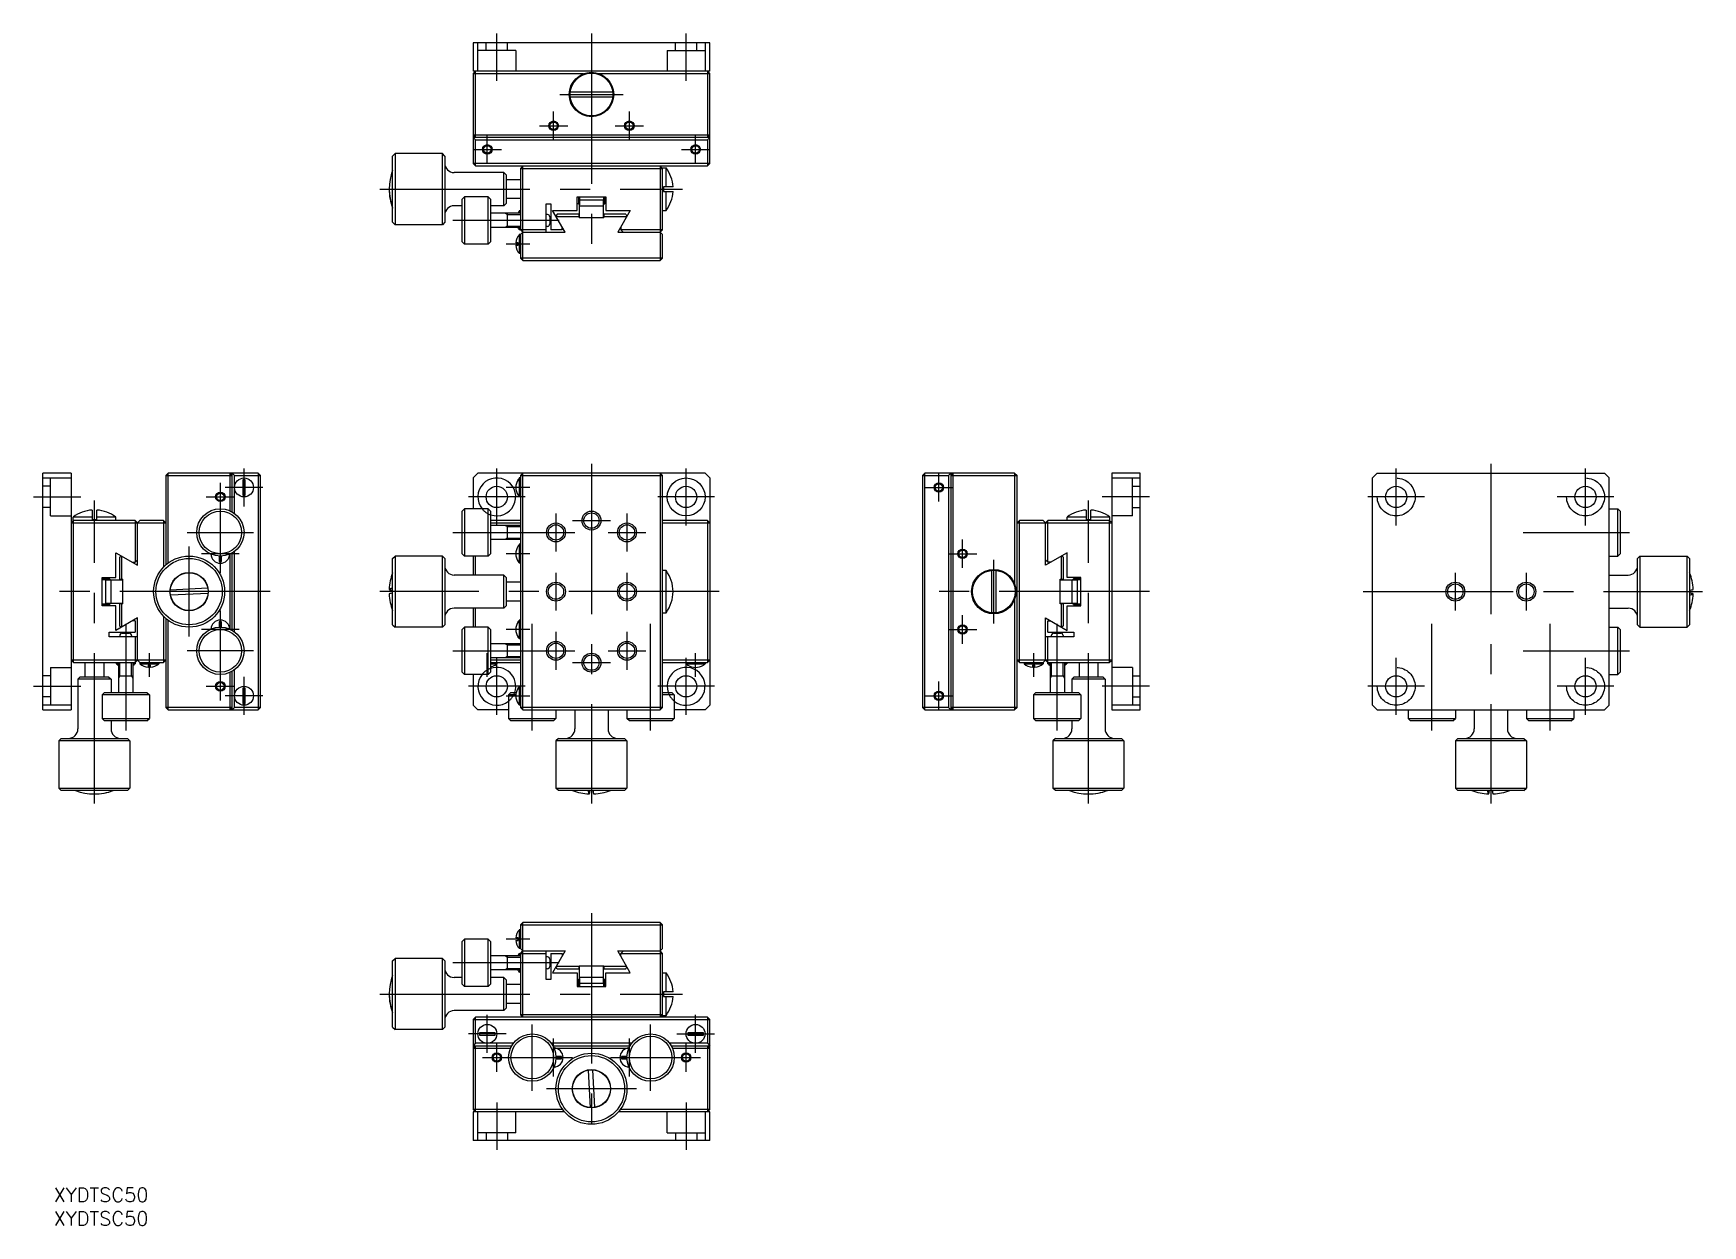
# Model space of a CAD drawing. Extents: x -118 to 235, y -18 to 234.
import ezdxf

# ---------------------------------------------------------------- set-up
doc = ezdxf.new("R2010")
doc.units = 0
doc.linetypes.add('CENTER', pattern=[50.8, 31.75, -6.35, 6.35, -6.35])
doc.linetypes.add('DASHED', pattern=[19.05, 12.7, -6.35])
doc.layers.get('0').update_dxf_attribs({"linetype": 'CONTINUOUS'})
doc.layers.add('CENTER', color=1, linetype='CENTER')
doc.styles.get("Standard").update_dxf_attribs({"font": 'txt.shx', "height": 3, "bigfont": 'bigfont.shx'})

msp = doc.modelspace()

# ---------------------------------------------------------------- linework, layer by layer
at = {"color": 7, "linetype": 'CONTINUOUS'}
for p, q in [((-25, 231.8), (-25, 225.8)), ((25, 231.8), (-25, 231.8)), ((-24, 225.8), (-24, 231.8)), ((24, 231.8), (24, 225.8)), ((25, 225.8), (25, 231.8)), ((-25, 225.3), (-24.5, 225.8)), ((25, 225.8), (-25, 225.8)), ((-24.5, 211.8), (-24.5, 225.8)), ((24.5, 225.8), (24.5, 211.8)), ((24.5, 225.8), (25, 225.3)), ((-25, 225.3), (-1.65, 225.3)), ((-25, 225.3), (-25, 206.3)), ((1.65, 225.3), (25, 225.3)), ((25, 206.3), (25, 225.3)), ((4.47, 221.4), (-4.47, 221.4)), ((-4.47, 220.4), (4.47, 220.4)), ((25, 212.3), (-25, 212.3)), ((-25, 212.3), (-24.5, 211.8)), ((-25, 211.8), (-24.5, 211.3)), ((25, 211.8), (-25, 211.8)), ((24.5, 211.8), (25, 212.3)), ((24.5, 211.3), (25, 211.8)), ((-42, 207.9), (-41.5, 208.4)), ((-41.5, 208.4), (-41.5, 193.4)), ((-31.5, 208.4), (-41.5, 208.4)), ((-31.5, 193.4), (-31.5, 208.4)), ((-31, 207.9), (-31.5, 208.4)), ((-24.5, 205.8), (-24.5, 211.3)), ((-24.5, 211.3), (24.5, 211.3)), ((24.5, 211.3), (24.5, 205.8)), ((-42, 193.9), (-42, 207.9)), ((-31, 207.9), (-31, 193.9)), ((-24.5, 205.8), (-25, 206.3)), ((25, 206.3), (-25, 206.3)), ((-24.5, 205.8), (24.5, 205.8)), ((-14.5, 205.8), (-15, 205.3)), ((-15, 205.3), (-15, 192.3)), ((-15, 205.3), (15, 205.3)), ((-14.5, 185.8), (-14.5, 205.8)), ((15, 205.3), (14.5, 205.8)), ((14.5, 205.8), (14.5, 185.8)), ((14.9, 205.4), (15.75, 205.4)), ((15, 192.3), (15, 205.3)), ((15.75, 201.4), (15.75, 205.4)), ((25, 206.3), (24.5, 205.8)), ((-18.5, 204.4), (-29, 204.4)), ((-18.5, 197.4), (-18.5, 204.4)), ((-18, 203.9), (-18.5, 204.4)), ((-18, 203.9), (-18, 197.9)), ((-15, 202.9), (-18, 202.9)), ((17.23, 201.4), (15.25, 201.4)), ((15.25, 201.4), (15.25, 200.4)), ((-27.3, 198.8), (-26.8, 199.3)), ((-27.3, 189.8), (-27.3, 198.8)), ((-26.8, 199.3), (-26.8, 189.3)), ((-21.8, 199.3), (-26.8, 199.3)), ((-21.8, 189.3), (-21.8, 199.3)), ((-21.3, 198.8), (-21.8, 199.3)), ((-21.3, 198.8), (-21.3, 189.8)), ((-18, 197.9), (-18.5, 197.4)), ((-15, 198.9), (-18, 198.9)), ((-9.56, 191.8), (-9.56, 197.8)), ((-9.56, 197.8), (-8.56, 197.8)), ((-8.56, 197.8), (-8.56, 192.3)), ((-3, 199.3), (3, 199.3)), ((-3, 196.4), (-3, 199.3)), ((-3, 197.9), (-2.75, 197.9)), ((-2.75, 199.3), (-2.75, 197.8)), ((-2.75, 197.8), (-2.55, 197.6)), ((-2.55, 199.3), (-2.55, 197.6)), ((-2.5, 197.6), (-2.55, 197.6)), ((-2.5, 194.9), (-2.5, 198.6)), ((2.5, 198.6), (-2.5, 198.6)), ((2.5, 198.6), (2.5, 194.9)), ((2.55, 197.6), (2.5, 197.6)), ((2.55, 199.3), (2.55, 197.6)), ((2.75, 197.8), (2.55, 197.6)), ((2.75, 199.3), (2.75, 197.8)), ((3, 198.9), (2.75, 198.9)), ((3, 199.3), (3, 196.4)), ((15.25, 200.4), (17.23, 200.4)), ((15.75, 196.4), (15.75, 200.4)), ((-27.3, 197.4), (-29, 197.4)), ((-18.5, 197.4), (-21.3, 197.4)), ((-15, 195.8), (-21.3, 195.8)), ((-17.8, 195.8), (-17.8, 192.8)), ((-15.24, 196.3), (-15.24, 195.8)), ((-15, 196.3), (-15.24, 196.3)), ((-9.3, 195.55), (-9.56, 195.55)), ((-8.8, 195.05), (-8.8, 193.55)), ((-8.21, 196.4), (-3, 196.4)), ((-5.56, 191.8), (-8.21, 196.4)), ((-7.25, 195.6), (-7.5, 195.17)), ((-7.46, 195.1), (-2.6, 195.1)), ((-2.6, 195.6), (-7.25, 195.6)), ((-2.6, 194.9), (-2.6, 195.6)), ((-2.6, 194.9), (2.6, 194.9)), ((-2.5, 197.4), (2.5, 197.4)), ((2.6, 195.6), (2.6, 194.9)), ((7.25, 195.6), (2.6, 195.6)), ((2.6, 195.1), (7.46, 195.1)), ((3, 196.4), (8.21, 196.4)), ((8.21, 196.4), (5.56, 191.8)), ((7.25, 195.6), (7.5, 195.17)), ((15, 196.4), (15.75, 196.4)), ((-42, 193.9), (-41.5, 193.4)), ((-31.5, 193.4), (-41.5, 193.4)), ((-31, 193.9), (-31.5, 193.4)), ((-15, 192.8), (-21.3, 192.8)), ((-15.24, 192.8), (-15.24, 192.3)), ((-9.56, 192.3), (-15.24, 192.3)), ((-15.24, 191.3), (-15.24, 187.3)), ((-15, 191.3), (-15.24, 191.3)), ((-14.5, 191.8), (-15, 192.3)), ((-15, 191.3), (-14.5, 191.8)), ((-15, 191.3), (-15, 186.3)), ((-14.5, 191.8), (-5.56, 191.8)), ((-9.3, 193.05), (-9.56, 193.05)), ((-6.2, 192.3), (-8.56, 192.3)), ((-6.2, 192.3), (-6.2, 192.92)), ((5.56, 191.8), (14.5, 191.8)), ((6.2, 192.92), (6.2, 192.3)), ((6.2, 192.3), (6.7, 191.8)), ((15, 192.3), (6.2, 192.3)), ((14.5, 191.8), (15, 192.3)), ((14.5, 191.8), (15, 191.3)), ((15, 186.3), (15, 191.3)), ((-27.3, 189.8), (-26.8, 189.3)), ((-21.8, 189.3), (-26.8, 189.3)), ((-21.3, 189.8), (-21.8, 189.3)), ((-15.5, 189.55), (-15.99, 189.55)), ((-15.99, 189.05), (-15.5, 189.05)), ((-15.5, 189.05), (-15.5, 189.55)), ((-15, 187.3), (-15.24, 187.3)), ((15, 186.3), (-15, 186.3)), ((-14.5, 185.8), (-15, 186.3)), ((-14.5, 185.8), (14.5, 185.8)), ((15, 186.3), (14.5, 185.8)), ((-109.9, 140.9), (-115.9, 140.9)), ((-115.9, 90.9), (-115.9, 140.9)), ((-115.9, 139.9), (-109.9, 139.9)), ((-109.9, 140.9), (-109.9, 90.9)), ((-89.4, 140.9), (-89.9, 140.4)), ((-89.9, 140.4), (-75.9, 140.4)), ((-89.9, 140.4), (-89.9, 121.58)), ((-70.4, 140.9), (-89.4, 140.9)), ((-89.4, 121.97), (-89.4, 140.9)), ((-75.9, 140.4), (-76.4, 140.9)), ((-76.4, 140.9), (-76.4, 132.98)), ((-75.9, 132.73), (-75.9, 140.9)), ((-75.4, 140.4), (-75.9, 140.9)), ((-75.4, 140.4), (-69.9, 140.4)), ((-75.4, 132.4), (-75.4, 140.4)), ((-73.65, 139.54), (-73.65, 136.26)), ((-73.15, 136.26), (-73.15, 139.54)), ((-70.4, 140.9), (-69.9, 140.4)), ((-70.4, 140.9), (-70.4, 90.9)), ((-69.9, 91.4), (-69.9, 140.4)), ((-25, 139.9), (-24, 140.9)), ((-25, 139.9), (-25, 133.4)), ((24, 140.9), (-24, 140.9)), ((-15.5, 139.54), (-15.5, 139.56)), ((-15.24, 139.9), (-15.24, 135.9)), ((-15, 139.9), (-15.24, 139.9)), ((-14.5, 140.9), (-15, 140.4)), ((-15, 140.4), (15, 140.4)), ((-15, 140.4), (-15, 91.4)), ((-14.5, 90.9), (-14.5, 140.9)), ((15, 140.4), (14.5, 140.9)), ((14.5, 140.9), (14.5, 90.9)), ((15, 91.4), (15, 140.4)), ((24, 140.9), (25, 139.9)), ((25, 139.9), (25, 91.9)), ((69.9, 140.4), (70.4, 140.9)), ((69.9, 140.4), (69.9, 91.4)), ((69.9, 140.4), (75.4, 140.4)), ((89.4, 140.9), (70.4, 140.9)), ((70.4, 90.9), (70.4, 140.9)), ((75.9, 140.9), (75.4, 140.4)), ((75.4, 140.4), (75.4, 91.4)), ((76.4, 140.9), (75.9, 140.4)), ((75.9, 140.9), (75.9, 90.9)), ((75.9, 140.4), (89.9, 140.4)), ((76.4, 90.9), (76.4, 140.9)), ((89.4, 140.9), (89.4, 117.55)), ((89.4, 140.9), (89.9, 140.4)), ((89.9, 91.4), (89.9, 140.4)), ((115.9, 140.9), (109.9, 140.9)), ((109.9, 140.9), (109.9, 90.9)), ((109.9, 139.9), (115.9, 139.9)), ((115.9, 90.9), (115.9, 140.9)), ((165, 139.9), (166, 140.9)), ((165, 91.9), (165, 139.9)), ((166, 140.9), (214, 140.9)), ((214, 140.9), (215, 139.9)), ((215, 91.9), (215, 139.9)), ((-15.5, 136.24), (-15.5, 136.26)), ((-15, 135.9), (-15.24, 135.9)), ((-109.4, 130.9), (-109.9, 130.4)), ((-105.5, 131.65), (-109.5, 131.65)), ((-109.5, 130.8), (-109.5, 131.65)), ((-96.4, 130.9), (-109.4, 130.9)), ((-109.4, 100.9), (-109.4, 130.9)), ((-105.5, 133.13), (-105.5, 131.15)), ((-105.5, 131.15), (-104.5, 131.15)), ((-104.5, 131.15), (-104.5, 133.13)), ((-100.5, 131.65), (-104.5, 131.65)), ((-100.5, 130.9), (-100.5, 131.65)), ((-95.9, 130.4), (-96.4, 130.9)), ((-96.4, 130.9), (-96.4, 122.1)), ((-95.9, 130.4), (-95.4, 130.9)), ((-90.4, 130.9), (-95.4, 130.9)), ((-90.4, 130.9), (-90.4, 121.1)), ((-89.9, 130.4), (-90.4, 130.9)), ((-27.3, 132.9), (-26.8, 133.4)), ((-27.3, 123.9), (-27.3, 132.9)), ((-26.8, 133.4), (-26.8, 123.4)), ((-21.8, 133.4), (-26.8, 133.4)), ((-21.8, 123.4), (-21.8, 133.4)), ((-21.3, 132.9), (-21.8, 133.4)), ((-21.3, 132.9), (-21.3, 123.9)), ((-15, 130.9), (-21.3, 130.9)), ((24.5, 130.9), (15, 130.9)), ((24.5, 130.9), (24.5, 100.9)), ((25, 130.4), (24.5, 130.9)), ((89.9, 130.4), (90.4, 130.9)), ((90.4, 100.9), (90.4, 130.9)), ((95.4, 130.9), (90.4, 130.9)), ((95.4, 130.9), (95.9, 130.4)), ((96.4, 130.9), (95.9, 130.4)), ((109.4, 130.9), (96.4, 130.9)), ((96.4, 122.1), (96.4, 130.9)), ((104.5, 131.65), (100.5, 131.65)), ((100.5, 130.9), (100.5, 131.65)), ((104.5, 133.13), (104.5, 131.15)), ((104.5, 131.15), (105.5, 131.15)), ((105.5, 131.15), (105.5, 133.13)), ((109.5, 131.65), (105.5, 131.65)), ((109.9, 130.4), (109.4, 130.9)), ((109.4, 130.9), (109.4, 100.9)), ((109.5, 130.8), (109.5, 131.65)), ((215, 133.4), (216.8, 133.4)), ((216.8, 123.4), (216.8, 133.4)), ((217.3, 132.9), (216.8, 133.4)), ((217.3, 132.9), (217.3, 123.9)), ((-109.9, 130.4), (-89.9, 130.4)), ((-95.9, 121.46), (-95.9, 130.4)), ((-21.3, 130.4), (-15, 130.4)), ((-15, 129.9), (-21.3, 129.9)), ((-17.8, 129.9), (-17.8, 126.9)), ((15, 130.4), (25, 130.4)), ((89.9, 130.4), (109.9, 130.4)), ((95.9, 121.46), (95.9, 130.4)), ((-100.5, 118.9), (-100.5, 124.11)), ((-100.5, 124.11), (-95.9, 121.46)), ((-76.4, 123.82), (-76.4, 107.98)), ((-75.9, 107.73), (-75.9, 124.07)), ((-75.4, 107.4), (-75.4, 124.4)), ((-27.3, 123.9), (-26.8, 123.4)), ((-21.3, 123.9), (-21.8, 123.4)), ((-15, 126.9), (-21.3, 126.9)), ((-15.5, 125.54), (-15.5, 125.56)), ((-15.24, 125.9), (-15.24, 121.9)), ((-15, 125.9), (-15.24, 125.9)), ((100.5, 124.11), (95.9, 121.46)), ((100.5, 118.9), (100.5, 124.11)), ((217.3, 123.9), (216.8, 123.4)), ((-99.7, 123.15), (-99.27, 123.4)), ((-99.7, 123.15), (-99.7, 118.5)), ((-99.2, 118.5), (-99.2, 123.36)), ((-97.02, 122.1), (-96.4, 122.1)), ((-96.4, 122.1), (-95.9, 122.6)), ((-78.65, 123.41), (-78.65, 122.26)), ((-78.15, 122.26), (-78.15, 123.41)), ((-42, 122.9), (-41.5, 123.4)), ((-42, 108.9), (-42, 122.9)), ((-41.5, 123.4), (-41.5, 108.4)), ((-31.5, 123.4), (-41.5, 123.4)), ((-31.5, 108.4), (-31.5, 123.4)), ((-31, 122.9), (-31.5, 123.4)), ((-31, 122.9), (-31, 108.9)), ((-21.8, 123.4), (-26.8, 123.4)), ((-25, 123.4), (-25, 119.4)), ((-24.5, 119.4), (-24.5, 123.4)), ((-15.5, 122.24), (-15.5, 122.26)), ((-15, 121.9), (-15.24, 121.9)), ((15, 120.4), (15.25, 120.4)), ((15.25, 120.4), (15.25, 120.37)), ((15.75, 120.37), (15.25, 120.37)), ((15.75, 111.43), (15.75, 120.37)), ((84.5, 120.37), (84.5, 111.43)), ((85.5, 111.43), (85.5, 120.37)), ((95.9, 122.6), (96.4, 122.1)), ((97.02, 122.1), (96.4, 122.1)), ((99.2, 123.36), (99.2, 118.5)), ((99.7, 123.15), (99.27, 123.4)), ((99.7, 118.5), (99.7, 123.15)), ((215, 123.4), (216.8, 123.4)), ((221, 122.9), (221.5, 123.4)), ((221, 108.9), (221, 122.9)), ((221.5, 123.4), (221.5, 108.4)), ((221.5, 123.4), (231.5, 123.4)), ((231.5, 108.4), (231.5, 123.4)), ((232, 122.9), (231.5, 123.4)), ((232, 122.9), (232, 108.9)), ((-103.4, 112.9), (-103.4, 118.9)), ((-103.4, 118.9), (-100.5, 118.9)), ((-103.4, 118.65), (-101.9, 118.65)), ((-103.4, 118.45), (-101.7, 118.45)), ((-103, 118.9), (-103, 118.65)), ((-102.7, 118.4), (-99, 118.4)), ((-102.7, 118.4), (-102.7, 113.4)), ((-101.9, 118.65), (-101.7, 118.45)), ((-101.7, 118.45), (-101.7, 118.4)), ((-101.5, 113.4), (-101.5, 118.4)), ((-99.7, 118.5), (-99, 118.5)), ((-99, 113.3), (-99, 118.5)), ((-81.06, 116.6), (-88.99, 116.2)), ((-18.5, 119.4), (-29, 119.4)), ((-18.5, 112.4), (-18.5, 119.4)), ((-18, 118.9), (-18.5, 119.4)), ((-18, 118.9), (-18, 112.9)), ((-15, 117.9), (-18, 117.9)), ((99, 113.3), (99, 118.5)), ((99, 118.5), (99.7, 118.5)), ((99, 118.4), (102.7, 118.4)), ((103.4, 118.9), (100.5, 118.9)), ((101.5, 118.4), (101.5, 113.4)), ((101.9, 118.65), (101.7, 118.45)), ((101.7, 118.45), (103.4, 118.45)), ((101.7, 118.45), (101.7, 118.4)), ((101.9, 118.65), (103.4, 118.65)), ((102.7, 113.4), (102.7, 118.4)), ((103, 118.9), (103, 118.65)), ((103.4, 112.9), (103.4, 118.9)), ((215, 119.4), (219, 119.4)), ((-103.4, 113.35), (-101.7, 113.35)), ((-103.4, 113.15), (-101.9, 113.15)), ((-100.5, 112.9), (-103.4, 112.9)), ((-99, 113.4), (-102.7, 113.4)), ((-102, 112.9), (-102, 113.15)), ((-101.9, 113.15), (-101.7, 113.35)), ((-101.7, 113.4), (-101.7, 113.35)), ((-100.5, 107.69), (-100.5, 112.9)), ((-99, 113.3), (-99.7, 113.3)), ((-99.7, 113.3), (-99.7, 108.65)), ((-99.2, 108.44), (-99.2, 113.3)), ((-88.94, 115.2), (-81.01, 115.6)), ((-18, 112.9), (-18.5, 112.4)), ((-15, 113.9), (-18, 113.9)), ((89.4, 114.25), (89.4, 90.9)), ((102.7, 113.4), (99, 113.4)), ((99.7, 113.3), (99, 113.3)), ((99.2, 113.3), (99.2, 108.44)), ((99.7, 108.65), (99.7, 113.3)), ((100.5, 107.69), (100.5, 112.9)), ((100.5, 112.9), (103.4, 112.9)), ((101.7, 113.4), (101.7, 113.35)), ((101.7, 113.35), (103.4, 113.35)), ((101.9, 113.15), (101.7, 113.35)), ((101.9, 113.15), (103.4, 113.15)), ((102, 112.9), (102, 113.15)), ((-95.9, 110.34), (-100.5, 107.69)), ((-96.4, 109.7), (-97.02, 109.7)), ((-96.4, 109.7), (-96.4, 107.34)), ((-95.9, 101.4), (-95.9, 110.34)), ((-90.4, 110.7), (-90.4, 100.9)), ((-89.9, 110.22), (-89.9, 91.4)), ((-89.4, 90.9), (-89.4, 109.83)), ((-78.65, 109.54), (-78.65, 108.39)), ((-78.15, 108.39), (-78.15, 109.54)), ((-18.5, 112.4), (-29, 112.4)), ((-25, 112.4), (-25, 108.4)), ((-24.5, 108.4), (-24.5, 112.4)), ((-15.5, 109.54), (-15.5, 109.56)), ((-15.24, 109.9), (-15.24, 105.9)), ((-15, 109.9), (-15.24, 109.9)), ((15, 111.4), (15.25, 111.4)), ((15.25, 111.43), (15.25, 111.4)), ((15.25, 111.43), (15.75, 111.43)), ((95.9, 110.34), (100.5, 107.69)), ((95.9, 101.4), (95.9, 110.34)), ((96.4, 109.7), (97.02, 109.7)), ((96.4, 107.34), (96.4, 109.7)), ((215, 112.4), (219, 112.4)), ((-101.9, 107.34), (-96.4, 107.34)), ((-101.9, 106.34), (-101.9, 107.34)), ((-95.9, 106.34), (-101.9, 106.34)), ((-99.7, 108.65), (-99.27, 108.4)), ((-99.65, 106.6), (-99.65, 106.34)), ((-99.15, 107.1), (-97.65, 107.1)), ((-97.15, 106.6), (-97.15, 106.34)), ((-96.4, 106.34), (-96.4, 100.66)), ((-42, 108.9), (-41.5, 108.4)), ((-31.5, 108.4), (-41.5, 108.4)), ((-31, 108.9), (-31.5, 108.4)), ((-27.3, 107.9), (-26.8, 108.4)), ((-27.3, 98.9), (-27.3, 107.9)), ((-26.8, 108.4), (-26.8, 98.4)), ((-21.8, 108.4), (-26.8, 108.4)), ((-21.8, 98.4), (-21.8, 108.4)), ((-21.3, 107.9), (-21.8, 108.4)), ((-21.3, 107.9), (-21.3, 98.9)), ((-15.5, 106.24), (-15.5, 106.26)), ((-15, 105.9), (-15.24, 105.9)), ((101.9, 106.34), (95.9, 106.34)), ((96.4, 107.34), (101.9, 107.34)), ((96.4, 100.66), (96.4, 106.34)), ((97.15, 106.6), (97.15, 106.34)), ((97.65, 107.1), (99.15, 107.1)), ((99.7, 108.65), (99.27, 108.4)), ((99.65, 106.6), (99.65, 106.34)), ((101.9, 107.34), (101.9, 106.34)), ((215, 108.4), (216.8, 108.4)), ((216.8, 98.4), (216.8, 108.4)), ((217.3, 107.9), (216.8, 108.4)), ((217.3, 107.9), (217.3, 98.9)), ((221, 108.9), (221.5, 108.4)), ((221.5, 108.4), (231.5, 108.4)), ((232, 108.9), (231.5, 108.4)), ((-15, 104.9), (-21.3, 104.9)), ((-17.8, 104.9), (-17.8, 101.9)), ((-109.9, 101.4), (-109.4, 100.9)), ((-89.9, 101.4), (-109.9, 101.4)), ((-109.4, 100.9), (-96.4, 100.9)), ((-107, 100.9), (-107, 97.9)), ((-103, 100.9), (-103, 97.9)), ((-100.4, 100.9), (-100.4, 100.66)), ((-100.4, 100.66), (-99.9, 100.66)), ((-99.9, 100.9), (-99.9, 94.6)), ((-96.9, 100.9), (-96.9, 94.6)), ((-96.9, 100.66), (-96.4, 100.66)), ((-95.9, 101.4), (-96.4, 100.9)), ((-95.4, 100.9), (-95.9, 101.4)), ((-95.4, 100.9), (-90.4, 100.9)), ((-95.4, 100.9), (-95.4, 100.66)), ((-95.4, 100.66), (-91.4, 100.66)), ((-93.65, 100.4), (-93.65, 99.91)), ((-93.15, 100.4), (-93.65, 100.4)), ((-93.15, 99.91), (-93.15, 100.4)), ((-91.4, 100.9), (-91.4, 100.66)), ((-90.4, 100.9), (-89.9, 101.4)), ((-76.4, 98.82), (-76.4, 90.9)), ((-75.9, 90.9), (-75.9, 99.07)), ((-75.4, 91.4), (-75.4, 99.4)), ((-27.3, 98.9), (-26.8, 98.4)), ((-21.3, 98.9), (-21.8, 98.4)), ((-15, 101.9), (-21.3, 101.9)), ((-15, 101.4), (-21.3, 101.4)), ((-21.3, 100.9), (-15, 100.9)), ((-21.3, 100.66), (-20, 100.66)), ((-20.34, 100.4), (-20.36, 100.4)), ((-20, 100.9), (-20, 100.66)), ((25, 101.4), (15, 101.4)), ((15, 100.9), (24.5, 100.9)), ((20, 100.9), (20, 100.66)), ((20, 100.66), (24, 100.66)), ((20.36, 100.4), (20.34, 100.4)), ((23.66, 100.4), (23.64, 100.4)), ((24, 100.9), (24, 100.66)), ((24.5, 100.9), (25, 101.4)), ((109.9, 101.4), (89.9, 101.4)), ((89.9, 101.4), (90.4, 100.9)), ((90.4, 100.9), (95.4, 100.9)), ((91.4, 100.9), (91.4, 100.66)), ((91.4, 100.66), (95.4, 100.66)), ((93.15, 100.4), (93.15, 99.91)), ((93.65, 100.4), (93.15, 100.4)), ((93.65, 99.91), (93.65, 100.4)), ((95.4, 100.9), (95.9, 101.4)), ((95.4, 100.9), (95.4, 100.66)), ((96.4, 100.9), (95.9, 101.4)), ((96.4, 100.9), (109.4, 100.9)), ((96.4, 100.66), (96.9, 100.66)), ((96.9, 100.9), (96.9, 94.6)), ((99.9, 100.9), (99.9, 94.6)), ((99.9, 100.66), (100.4, 100.66)), ((100.4, 100.9), (100.4, 100.66)), ((103, 100.9), (103, 97.9)), ((107, 100.9), (107, 97.9)), ((109.4, 100.9), (109.9, 101.4)), ((217.3, 98.9), (216.8, 98.4)), ((-108, 97.9), (-108.5, 97.4)), ((-101.5, 97.4), (-108.5, 97.4)), ((-108.5, 97.4), (-108.5, 86.9)), ((-108, 97.9), (-102, 97.9)), ((-102, 97.9), (-101.5, 97.4)), ((-101.5, 97.4), (-101.5, 94.6)), ((-99.9, 98.1), (-96.9, 98.1)), ((-73.65, 95.54), (-73.65, 92.26)), ((-73.15, 92.26), (-73.15, 95.54)), ((-21.8, 98.4), (-26.8, 98.4)), ((-25, 98.4), (-25, 91.9)), ((-15.5, 95.54), (-15.5, 95.56)), ((-15.24, 95.9), (-15.24, 91.9)), ((-15, 95.9), (-15.24, 95.9)), ((96.9, 98.1), (99.9, 98.1)), ((102, 97.9), (101.5, 97.4)), ((108.5, 97.4), (101.5, 97.4)), ((101.5, 97.4), (101.5, 94.6)), ((102, 97.9), (108, 97.9)), ((108, 97.9), (108.5, 97.4)), ((108.5, 97.4), (108.5, 86.9)), ((215, 98.4), (216.8, 98.4)), ((-109.9, 91.9), (-115.9, 91.9)), ((-102.9, 94.6), (-103.4, 94.1)), ((-93.4, 94.1), (-103.4, 94.1)), ((-103.4, 94.1), (-103.4, 89.1)), ((-102.9, 94.6), (-93.9, 94.6)), ((-93.9, 94.6), (-93.4, 94.1)), ((-93.4, 94.1), (-93.4, 89.1)), ((-24, 90.9), (-25, 91.9)), ((-17, 94.6), (-17.5, 94.1)), ((-15.98, 94.1), (-17.5, 94.1)), ((-17.5, 94.1), (-17.5, 89.1)), ((-17, 94.6), (-15.91, 94.6)), ((-15.5, 92.24), (-15.5, 92.26)), ((-15, 91.9), (-15.24, 91.9)), ((15, 94.6), (17, 94.6)), ((17.5, 94.1), (15, 94.1)), ((17, 94.6), (17.5, 94.1)), ((17.5, 94.1), (17.5, 89.1)), ((25, 91.9), (24, 90.9)), ((93.9, 94.6), (93.4, 94.1)), ((103.4, 94.1), (93.4, 94.1)), ((93.4, 94.1), (93.4, 89.1)), ((93.9, 94.6), (102.9, 94.6)), ((102.9, 94.6), (103.4, 94.1)), ((103.4, 94.1), (103.4, 89.1)), ((115.9, 91.9), (109.9, 91.9)), ((166, 90.9), (165, 91.9)), ((215, 91.9), (214, 90.9)), ((-115.9, 90.9), (-109.9, 90.9)), ((-103.4, 89.1), (-93.4, 89.1)), ((-102.9, 88.6), (-103.4, 89.1)), ((-93.9, 88.6), (-102.9, 88.6)), ((-101.5, 88.6), (-101.5, 86.9)), ((-93.9, 88.6), (-93.4, 89.1)), ((-89.9, 91.4), (-89.4, 90.9)), ((-75.9, 91.4), (-89.9, 91.4)), ((-89.4, 90.9), (-70.4, 90.9)), ((-76.4, 90.9), (-75.9, 91.4)), ((-75.4, 91.4), (-75.9, 90.9)), ((-69.9, 91.4), (-75.4, 91.4)), ((-69.9, 91.4), (-70.4, 90.9)), ((-17.5, 90.9), (-24, 90.9)), ((-17.5, 89.1), (-7.5, 89.1)), ((-17, 88.6), (-17.5, 89.1)), ((-8, 88.6), (-17, 88.6)), ((15, 91.4), (-15, 91.4)), ((-15, 91.4), (-14.5, 90.9)), ((-14.5, 90.9), (14.5, 90.9)), ((-8, 88.6), (-7.5, 89.1)), ((-7.5, 90.9), (-7.5, 89.1)), ((-3.5, 90.9), (-3.5, 86.9)), ((3.5, 90.9), (3.5, 86.9)), ((7.5, 90.9), (7.5, 89.1)), ((7.5, 89.1), (17.5, 89.1)), ((8, 88.6), (7.5, 89.1)), ((17, 88.6), (8, 88.6)), ((14.5, 90.9), (15, 91.4)), ((17, 88.6), (17.5, 89.1)), ((24, 90.9), (17.5, 90.9)), ((69.9, 91.4), (70.4, 90.9)), ((75.4, 91.4), (69.9, 91.4)), ((70.4, 90.9), (89.4, 90.9)), ((75.4, 91.4), (75.9, 90.9)), ((89.9, 91.4), (75.9, 91.4)), ((75.9, 91.4), (76.4, 90.9)), ((89.9, 91.4), (89.4, 90.9)), ((93.4, 89.1), (103.4, 89.1)), ((93.9, 88.6), (93.4, 89.1)), ((102.9, 88.6), (93.9, 88.6)), ((101.5, 88.6), (101.5, 86.9)), ((102.9, 88.6), (103.4, 89.1)), ((109.9, 90.9), (115.9, 90.9)), ((166, 90.9), (214, 90.9)), ((172.5, 90.9), (172.5, 89.1)), ((172.5, 89.1), (182.5, 89.1)), ((173, 88.6), (172.5, 89.1)), ((182, 88.6), (173, 88.6)), ((182, 88.6), (182.5, 89.1)), ((182.5, 90.9), (182.5, 89.1)), ((186.5, 90.9), (186.5, 86.9)), ((193.5, 90.9), (193.5, 86.9)), ((197.5, 90.9), (197.5, 89.1)), ((197.5, 89.1), (207.5, 89.1)), ((198, 88.6), (197.5, 89.1)), ((207, 88.6), (198, 88.6)), ((207, 88.6), (207.5, 89.1)), ((207.5, 90.9), (207.5, 89.1)), ((-112, 84.9), (-112.5, 84.4)), ((-112, 84.9), (-98, 84.9)), ((-98, 84.9), (-97.5, 84.4)), ((-7, 84.9), (-7.5, 84.4)), ((-7, 84.9), (7, 84.9)), ((7, 84.9), (7.5, 84.4)), ((98, 84.9), (97.5, 84.4)), ((98, 84.9), (112, 84.9)), ((112, 84.9), (112.5, 84.4)), ((183, 84.9), (182.5, 84.4)), ((183, 84.9), (197, 84.9)), ((197, 84.9), (197.5, 84.4)), ((-97.5, 84.4), (-112.5, 84.4)), ((-112.5, 84.4), (-112.5, 74.4)), ((-97.5, 84.4), (-97.5, 74.4)), ((7.5, 84.4), (-7.5, 84.4)), ((-7.5, 84.4), (-7.5, 74.4)), ((7.5, 84.4), (7.5, 74.4)), ((112.5, 84.4), (97.5, 84.4)), ((97.5, 84.4), (97.5, 74.4)), ((112.5, 84.4), (112.5, 74.4)), ((197.5, 84.4), (182.5, 84.4)), ((182.5, 84.4), (182.5, 74.4)), ((197.5, 84.4), (197.5, 74.4)), ((-112.5, 74.4), (-97.5, 74.4)), ((-112, 73.9), (-112.5, 74.4)), ((-98, 73.9), (-97.5, 74.4)), ((-7.5, 74.4), (7.5, 74.4)), ((-7, 73.9), (-7.5, 74.4)), ((7, 73.9), (7.5, 74.4)), ((97.5, 74.4), (112.5, 74.4)), ((98, 73.9), (97.5, 74.4)), ((112, 73.9), (112.5, 74.4)), ((182.5, 74.4), (197.5, 74.4)), ((183, 73.9), (182.5, 74.4)), ((197, 73.9), (197.5, 74.4)), ((-98, 73.9), (-112, 73.9)), ((7, 73.9), (-7, 73.9)), ((112, 73.9), (98, 73.9)), ((197, 73.9), (183, 73.9)), ((-15, 45.5), (-14.5, 46)), ((-14.5, 26), (-14.5, 46)), ((14.5, 46), (-14.5, 46)), ((14.5, 46), (14.5, 26)), ((14.5, 46), (15, 45.5)), ((-27.3, 42), (-26.8, 42.5)), ((-26.8, 42.5), (-26.8, 32.5)), ((-21.8, 42.5), (-26.8, 42.5)), ((-21.8, 32.5), (-21.8, 42.5)), ((-21.3, 42), (-21.8, 42.5)), ((-15.5, 42.75), (-15.99, 42.75)), ((-15.5, 42.25), (-15.5, 42.75)), ((-15.24, 44.5), (-15.24, 40.5)), ((-15, 44.5), (-15.24, 44.5)), ((-15, 45.5), (15, 45.5)), ((-15, 45.5), (-15, 40.5)), ((15, 40.5), (15, 45.5)), ((-27.3, 33), (-27.3, 42)), ((-21.3, 42), (-21.3, 33)), ((-15, 39), (-21.3, 39)), ((-17.8, 39), (-17.8, 36)), ((-15.99, 42.25), (-15.5, 42.25)), ((-15, 40.5), (-15.24, 40.5)), ((-15.24, 39.5), (-9.56, 39.5)), ((-15.24, 39.5), (-15.24, 39)), ((-15, 40.5), (-14.5, 40)), ((-15, 39.5), (-14.5, 40)), ((-15, 39.5), (-15, 26.5)), ((-14.5, 40), (-5.56, 40)), ((-9.56, 34), (-9.56, 40)), ((-8.56, 39.5), (-8.56, 34)), ((-8.56, 39.5), (-6.2, 39.5)), ((-5.56, 40), (-8.21, 35.4)), ((-6.2, 39.5), (-6.2, 38.88)), ((8.21, 35.4), (5.56, 40)), ((5.56, 40), (14.5, 40)), ((6.7, 40), (6.2, 39.5)), ((6.2, 38.88), (6.2, 39.5)), ((6.2, 39.5), (15, 39.5)), ((15, 40.5), (14.5, 40)), ((15, 39.5), (14.5, 40)), ((15, 26.5), (15, 39.5)), ((-42, 37.9), (-41.5, 38.4)), ((-42, 23.9), (-42, 37.9)), ((-41.5, 38.4), (-41.5, 23.4)), ((-31.5, 38.4), (-41.5, 38.4)), ((-31.5, 23.4), (-31.5, 38.4)), ((-31, 37.9), (-31.5, 38.4)), ((-31, 37.9), (-31, 23.9)), ((-15, 36), (-21.3, 36)), ((-15.24, 36), (-15.24, 35.5)), ((-15, 35.5), (-15.24, 35.5)), ((-9.3, 38.75), (-9.56, 38.75)), ((-9.3, 36.25), (-9.56, 36.25)), ((-8.8, 38.25), (-8.8, 36.75)), ((-8.21, 35.4), (-3, 35.4)), ((-7.25, 36.2), (-7.5, 36.63)), ((-2.6, 36.7), (-7.46, 36.7)), ((-7.25, 36.2), (-2.6, 36.2)), ((-3, 35.4), (-3, 32.5)), ((-2.6, 36.9), (2.6, 36.9)), ((-2.6, 36.2), (-2.6, 36.9)), ((-2.5, 33.2), (-2.5, 36.9)), ((2.5, 36.9), (2.5, 33.2)), ((2.6, 36.9), (2.6, 36.2)), ((7.46, 36.7), (2.6, 36.7)), ((2.6, 36.2), (7.25, 36.2)), ((3, 35.4), (8.21, 35.4)), ((3, 32.5), (3, 35.4)), ((7.25, 36.2), (7.5, 36.63)), ((15, 35.4), (15.75, 35.4)), ((15.75, 31.4), (15.75, 35.4)), ((-27.3, 34.4), (-29, 34.4)), ((-27.3, 33), (-26.8, 32.5)), ((-21.8, 32.5), (-26.8, 32.5)), ((-21.3, 33), (-21.8, 32.5)), ((-18.5, 34.4), (-21.3, 34.4)), ((-18.5, 27.4), (-18.5, 34.4)), ((-18, 33.9), (-18.5, 34.4)), ((-18, 33.9), (-18, 27.9)), ((-15, 32.9), (-18, 32.9)), ((-8.56, 34), (-9.56, 34)), ((-3, 33.9), (-2.75, 33.9)), ((-3, 32.5), (3, 32.5)), ((-2.75, 34), (-2.55, 34.2)), ((-2.75, 34), (-2.75, 32.5)), ((-2.55, 34.2), (-2.55, 32.5)), ((-2.5, 34.2), (-2.55, 34.2)), ((2.5, 34.4), (-2.5, 34.4)), ((-2.5, 33.2), (2.5, 33.2)), ((2.55, 34.2), (2.5, 34.2)), ((2.55, 34.2), (2.55, 32.5)), ((2.75, 34), (2.55, 34.2)), ((2.75, 34), (2.75, 32.5)), ((3, 32.9), (2.75, 32.9)), ((-15, 28.9), (-18, 28.9)), ((15.25, 31.4), (15.25, 30.4)), ((17.23, 31.4), (15.25, 31.4)), ((15.25, 30.4), (17.23, 30.4)), ((15.75, 26.4), (15.75, 30.4)), ((-18.5, 27.4), (-29, 27.4)), ((-25, 25.5), (-24.5, 26)), ((-25, 25.5), (-25, 6.5)), ((-25, 25.5), (25, 25.5)), ((24.5, 26), (-24.5, 26)), ((-24.5, 20.5), (-24.5, 26)), ((-18, 27.9), (-18.5, 27.4)), ((-15, 26.5), (-14.5, 26)), ((15, 26.5), (-15, 26.5)), ((14.5, 26), (15, 26.5)), ((14.9, 26.4), (15.75, 26.4)), ((24.5, 26), (25, 25.5)), ((24.5, 26), (24.5, 20.5)), ((25, 6.5), (25, 25.5)), ((-42, 23.9), (-41.5, 23.4)), ((-31.5, 23.4), (-41.5, 23.4)), ((-31, 23.9), (-31.5, 23.4)), ((-20.36, 22.75), (-23.64, 22.75)), ((-23.64, 22.25), (-20.36, 22.25)), ((23.64, 22.75), (20.36, 22.75)), ((20.36, 22.25), (23.64, 22.25)), ((-24.5, 20.5), (-25, 20)), ((-24.5, 20), (-25, 19.5)), ((-25, 20), (-16.83, 20)), ((-25, 19.5), (-17.08, 19.5)), ((-16.5, 20.5), (-24.5, 20.5)), ((-24.5, 6), (-24.5, 20)), ((8.5, 20.5), (-8.5, 20.5)), ((-8.17, 20), (8.17, 20)), ((-7.92, 19.5), (7.92, 19.5)), ((-6.36, 17.75), (-7.51, 17.75)), ((7.51, 17.75), (6.36, 17.75)), ((24.5, 20.5), (16.5, 20.5)), ((16.83, 20), (25, 20)), ((17.08, 19.5), (25, 19.5)), ((24.5, 20.5), (25, 20)), ((25, 19.5), (24.5, 20)), ((24.5, 20), (24.5, 6)), ((-7.51, 17.25), (-6.36, 17.25)), ((-0.7, 14.84), (-0.3, 6.91)), ((0.7, 6.96), (0.3, 14.89)), ((6.36, 17.25), (7.51, 17.25)), ((-25, 6.5), (-24.5, 6)), ((-6.07, 6.5), (-25, 6.5)), ((-25, 6), (-25, 0)), ((-5.68, 6), (-25, 6)), ((-24, 0), (-24, 6)), ((25, 6), (5.68, 6)), ((25, 6.5), (6.07, 6.5)), ((24, 6), (24, 0)), ((24.5, 6), (25, 6.5)), ((25, 0), (25, 6)), ((25, 0), (-25, 0))]:
    msp.add_line(p, q, dxfattribs=at)
at = {"color": 3, "linetype": 'DASHED'}
for p, q in [((-16, 230.2), (-24, 230.2)), ((-22.25, 230.2), (-22.25, 231.8)), ((-17.75, 230.2), (-17.75, 231.8)), ((-16, 230.2), (-16, 225.8)), ((16, 230.2), (16, 225.8)), ((16, 230.2), (24, 230.2)), ((17.75, 230.2), (17.75, 231.8)), ((22.25, 230.2), (22.25, 231.8)), ((-114.3, 138.15), (-115.9, 138.15)), ((-114.3, 131.9), (-114.3, 139.9)), ((114.3, 131.9), (114.3, 139.9)), ((114.3, 138.15), (115.9, 138.15)), ((-114.3, 133.65), (-115.9, 133.65)), ((-114.3, 131.9), (-109.9, 131.9)), ((114.3, 131.9), (109.9, 131.9)), ((114.3, 133.65), (115.9, 133.65)), ((-114.3, 99.9), (-109.9, 99.9)), ((-114.3, 99.9), (-114.3, 91.9)), ((114.3, 99.9), (109.9, 99.9)), ((114.3, 99.9), (114.3, 91.9)), ((-114.3, 98.15), (-115.9, 98.15)), ((114.3, 98.15), (115.9, 98.15)), ((-114.3, 93.65), (-115.9, 93.65)), ((114.3, 93.65), (115.9, 93.65)), ((-16, 1.6), (-16, 6)), ((16, 1.6), (16, 6)), ((-16, 1.6), (-24, 1.6)), ((-22.25, 1.6), (-22.25, 0)), ((-17.75, 1.6), (-17.75, 0)), ((16, 1.6), (24, 1.6)), ((17.75, 1.6), (17.75, 0)), ((22.25, 1.6), (22.25, 0))]:
    msp.add_line(p, q, dxfattribs=at)
at = {"color": 3, "linetype": 'CONTINUOUS'}
for p, q in [((-17.8, 195.53), (-18.27, 195.8)), ((-17.8, 195.53), (-15, 195.53)), ((-17.8, 193.07), (-18.27, 192.8)), ((-17.8, 193.07), (-15, 193.07)), ((-17.8, 129.63), (-18.27, 129.9)), ((-17.8, 127.17), (-18.27, 126.9)), ((-17.8, 129.63), (-15, 129.63)), ((-17.8, 127.17), (-15, 127.17)), ((-17.8, 104.63), (-18.27, 104.9)), ((-17.8, 104.63), (-15, 104.63)), ((-99.63, 98.1), (-99.63, 100.9)), ((-97.17, 98.1), (-97.17, 100.9)), ((-17.8, 102.17), (-18.27, 101.9)), ((-17.8, 102.17), (-15, 102.17)), ((97.17, 98.1), (97.17, 100.9)), ((99.63, 98.1), (99.63, 100.9)), ((-99.63, 98.1), (-99.9, 97.63)), ((-97.17, 98.1), (-96.9, 97.63)), ((97.17, 98.1), (96.9, 97.63)), ((99.63, 98.1), (99.9, 97.63)), ((-17.8, 38.73), (-18.27, 39)), ((-17.8, 36.27), (-18.27, 36)), ((-17.8, 38.73), (-15, 38.73)), ((-17.8, 36.27), (-15, 36.27))]:
    msp.add_line(p, q, dxfattribs=at)
at = {"color": 7, "linetype": 'CONTINUOUS'}
for centre, radius in [((0, 220.9), 4.7), ((0, 220.9), 4.5), ((-8, 214.3), 0.783), ((8, 214.3), 0.783), ((-22, 209.3), 0.783), ((22, 209.3), 0.783), ((-73.4, 137.9), 2), ((-20, 135.9), 2.25), ((20, 135.9), 4), ((20, 135.9), 2.25), ((73.4, 137.9), 0.783), ((170, 135.9), 2.25), ((210, 135.9), 2.25), ((-78.4, 135.9), 0.783), ((-78.4, 128.4), 5), ((-78.4, 128.4), 4.5), ((0, 130.9), 1.62), ((-7.5, 128.4), 1.62), ((7.5, 128.4), 1.62), ((78.4, 123.9), 0.783), ((-85, 115.9), 7.5), ((-85, 115.9), 7), ((-85, 115.9), 4.05), ((-85, 115.9), 4), ((85, 115.9), 4.7), ((85, 115.9), 4.5), ((-7.5, 115.9), 1.62), ((7.5, 115.9), 1.62), ((182.5, 115.9), 1.62), ((197.5, 115.9), 1.62), ((-78.4, 103.4), 5), ((-78.4, 103.4), 4.5), ((78.4, 107.9), 0.783), ((-7.5, 103.4), 1.62), ((0, 100.9), 1.62), ((7.5, 103.4), 1.62), ((-78.4, 95.9), 0.783), ((-73.4, 93.9), 2), ((-20, 95.9), 2.25), ((20, 95.9), 2.25), ((170, 95.9), 2.25), ((210, 95.9), 2.25), ((73.4, 93.9), 0.783), ((-22, 22.5), 2), ((-12.5, 17.5), 5), ((-12.5, 17.5), 4.5), ((12.5, 17.5), 5), ((12.5, 17.5), 4.5), ((22, 22.5), 2), ((-20, 17.5), 0.783), ((0, 10.9), 7.5), ((0, 10.9), 7), ((20, 17.5), 0.783), ((0, 10.9), 4.05), ((0, 10.9), 4)]:
    msp.add_circle(centre, radius, dxfattribs=at)
at = {"color": 3, "linetype": 'CONTINUOUS'}
for centre, radius in [((-8, 214.3), 1), ((8, 214.3), 1), ((-22, 209.3), 1), ((22, 209.3), 1), ((73.4, 137.9), 1), ((-78.4, 135.9), 1), ((0, 130.9), 2), ((-7.5, 128.4), 2), ((7.5, 128.4), 2), ((78.4, 123.9), 1), ((-7.5, 115.9), 2), ((7.5, 115.9), 2), ((182.5, 115.9), 2), ((197.5, 115.9), 2), ((78.4, 107.9), 1), ((-7.5, 103.4), 2), ((0, 100.9), 2), ((7.5, 103.4), 2), ((-78.4, 95.9), 1), ((73.4, 93.9), 1), ((-20, 17.5), 1), ((20, 17.5), 1)]:
    msp.add_circle(centre, radius, dxfattribs=at)
at = {"color": 3, "linetype": 'DASHED'}
for centre in [(170, 135.9), (210, 135.9), (170, 95.9), (210, 95.9)]:
    msp.add_circle(centre, 4, dxfattribs=at)
at = {"color": 7, "linetype": 'CONTINUOUS'}
for centre, radius, start, end in [((-31.74, 200.92), 11, 158.8836, 201.1164), ((-29, 206.4), 2, 180, 270), ((9.75, 200.9), 7.5, 3.8226, 36.8699), ((-31.74, 200.88), 11, 179.8709, 201.1158), ((9.75, 200.9), 7.5, 323.1301, 356.1774), ((-29, 195.4), 2, 90, 180), ((-13, 194.3), 3, 138.1897, 150), ((-9.3, 195.05), 0.5, 0, 90), ((-13, 189.3), 3, 138.1897, 175.2198), ((-13, 194.3), 3, 210, 221.8103), ((-9.3, 193.55), 0.5, 270, 0), ((-13, 189.3), 3, 184.7802, 221.8103), ((-73.4, 137.9), 1.66, 81.3293, 98.6707), ((-20, 135.9), 4, 251.0344, 218.6822), ((-13, 137.9), 2.99, 146.7454, 213.2546), ((-13, 137.9), 3, 138.1897, 146.4427), ((-73.4, 137.9), 1.66, 261.3293, 278.6707), ((-13, 137.9), 3, 213.5573, 221.8103), ((-105, 125.65), 7.5, 93.8226, 126.8699), ((-105, 125.65), 7.5, 53.1301, 86.1774), ((105, 125.65), 7.5, 93.8226, 126.8699), ((105, 125.65), 7.5, 53.1301, 86.1774), ((-78.4, 123.9), 2, 182.388, 357.612), ((-13, 123.9), 2.99, 146.7454, 213.2546), ((-13, 123.9), 3, 138.1897, 146.4427), ((-78.4, 123.9), 1.66, 261.3293, 278.6707), ((-31.71, 115.9), 11.04, 158.7573, 177.401), ((-29, 121.4), 2, 180, 270), ((-13, 123.9), 3, 213.5573, 221.8103), ((9.75, 115.9), 7.48, 323.3008, 36.6992), ((219, 121.4), 2, 270, 0), ((221.71, 115.9), 11.04, 2.599, 21.2427), ((-42.71, 116.4), 0.0319, 135.8709, 224.1291), ((-42.66, 116.36), 0.0918, 124.3861, 139.6331), ((-42.66, 116.44), 0.0918, 220.3669, 235.6139), ((-42.57, 116.23), 0.251, 112.9444, 124.1091), ((-42.38, 115.77), 0.755, 105.4792, 112.8969), ((-41.97, 114.31), 2.27, 100.5251, 105.4658), ((-41.18, 110.04), 6.61, 97.1215, 100.5112), ((232.66, 116.43), 0.0879, 304.8087, 320.7599), ((232.7, 116.4), 0.0346, 319.5667, 357.9937), ((-42.7, 115.4), 0.0346, 139.5667, 177.9937), ((-31.71, 115.9), 11.04, 182.599, 201.2427), ((-42.66, 115.37), 0.0879, 124.8087, 140.7599), ((-42.57, 116.57), 0.251, 235.8909, 247.0556), ((-42.57, 115.24), 0.244, 113.0639, 124.5345), ((-42.38, 117.03), 0.755, 247.1031, 254.5208), ((-42.38, 114.78), 0.746, 105.5108, 113.0284), ((-41.97, 118.49), 2.27, 254.5342, 259.4749), ((-41.97, 113.32), 2.26, 100.5312, 105.5021), ((-41.18, 122.76), 6.61, 259.4888, 262.8785), ((-41.18, 109.05), 6.6, 97.1205, 100.5188), ((231.18, 122.75), 6.6, 277.1205, 280.5188), ((231.18, 109.04), 6.61, 79.4888, 82.8785), ((221.71, 115.9), 11.04, 338.7573, 357.401), ((231.18, 121.76), 6.61, 277.1215, 280.5112), ((231.97, 118.48), 2.26, 280.5312, 285.5021), ((231.97, 113.31), 2.27, 74.5342, 79.4749), ((231.97, 117.49), 2.27, 280.5251, 285.4658), ((232.38, 117.02), 0.746, 285.5108, 293.0284), ((232.38, 114.77), 0.755, 67.1031, 74.5208), ((232.38, 116.03), 0.755, 285.4792, 292.8969), ((232.57, 116.56), 0.244, 293.0639, 304.5345), ((232.57, 115.23), 0.251, 55.8909, 67.0556), ((232.57, 115.57), 0.251, 292.9444, 304.1091), ((232.66, 115.36), 0.0918, 40.3669, 55.6139), ((232.66, 115.44), 0.0918, 304.3861, 319.6331), ((232.71, 115.4), 0.0319, 315.8709, 44.1291), ((-78.4, 107.9), 2, 2.388, 177.612), ((-78.4, 107.9), 1.66, 81.3293, 98.6707), ((-29, 110.4), 2, 90, 180), ((-13, 107.9), 2.99, 146.7454, 213.2546), ((-13, 107.9), 3, 138.1897, 146.4427), ((219, 110.4), 2, 0, 90), ((-99.15, 106.6), 0.5, 90, 180), ((-97.65, 106.6), 0.5, 0, 90), ((-13, 107.9), 3, 213.5573, 221.8103), ((97.65, 106.6), 0.5, 90, 180), ((99.15, 106.6), 0.5, 0, 90), ((-98.4, 102.9), 3, 228.1897, 240), ((-98.4, 102.9), 3, 300, 311.8103), ((-93.4, 102.9), 3, 228.1897, 265.2198), ((-93.4, 102.9), 3, 274.7802, 311.8103), ((-22, 102.9), 2.99, 283.5414, 303.2546), ((-20, 95.9), 4, 341.0344, 108.9656), ((-22, 102.9), 3, 303.5573, 311.8103), ((20, 95.9), 4, 231.3178, 198.9656), ((22, 102.9), 3, 228.1897, 236.4427), ((22, 102.9), 2.99, 236.7454, 303.2546), ((22, 102.9), 3, 303.5573, 311.8103), ((93.4, 102.9), 3, 228.1897, 265.2198), ((93.4, 102.9), 3, 274.7802, 311.8103), ((98.4, 102.9), 3, 228.1897, 240), ((98.4, 102.9), 3, 300, 311.8103), ((-73.4, 93.9), 1.66, 81.3293, 98.6707), ((-20, 95.9), 4, 141.3178, 308.6822), ((-13, 93.9), 2.99, 146.7454, 213.2546), ((-13, 93.9), 3, 138.1897, 146.4427), ((-73.4, 93.9), 1.66, 261.3293, 278.6707), ((-13, 93.9), 3, 213.5573, 221.8103), ((-110.5, 86.9), 2, 270, 0), ((-99.5, 86.9), 2, 180, 270), ((-5.5, 86.9), 2, 270, 0), ((5.5, 86.9), 2, 180, 270), ((99.5, 86.9), 2, 270, 0), ((110.5, 86.9), 2, 180, 270), ((184.5, 86.9), 2, 270, 0), ((195.5, 86.9), 2, 180, 270), ((-105.02, 84.16), 11, 248.8836, 291.1164), ((-104.98, 84.16), 11, 269.8709, 291.1158), ((0, 84.19), 11.04, 248.7573, 267.401), ((5.86, 74.72), 6.61, 187.1215, 190.5112), ((1.59, 73.93), 2.27, 190.5251, 195.4658), ((0.13, 73.52), 0.755, 195.4792, 202.8969), ((-0.33, 73.33), 0.251, 202.9444, 214.1091), ((-0.46, 73.24), 0.0918, 214.3861, 229.6331), ((-0.5, 73.19), 0.0319, 225.8709, 314.1291), ((-0.54, 73.24), 0.0918, 310.3669, 325.6139), ((-0.67, 73.33), 0.251, 325.8909, 337.0556), ((-1.13, 73.52), 0.755, 337.1031, 344.5208), ((-2.59, 73.93), 2.27, 344.5342, 349.4749), ((-6.86, 74.72), 6.61, 349.4888, 352.8785), ((6.85, 74.72), 6.6, 187.1205, 190.5188), ((2.58, 73.93), 2.26, 190.5312, 195.5021), ((1.12, 73.52), 0.746, 195.5108, 203.0284), ((0.66, 73.33), 0.244, 203.0639, 214.5345), ((0.53, 73.24), 0.0879, 214.8087, 230.7599), ((0.5, 73.2), 0.0346, 229.5667, 267.9937), ((0, 84.19), 11.04, 272.599, 291.2427), ((104.98, 84.16), 11, 248.8836, 291.1164), ((105.02, 84.16), 11, 269.8709, 291.1158), ((190, 84.19), 11.04, 248.7573, 267.401), ((195.86, 74.72), 6.61, 187.1215, 190.5112), ((191.59, 73.93), 2.27, 190.5251, 195.4658), ((190.13, 73.52), 0.755, 195.4792, 202.8969), ((189.67, 73.33), 0.251, 202.9444, 214.1091), ((189.54, 73.24), 0.0918, 214.3861, 229.6331), ((189.5, 73.19), 0.0319, 225.8709, 314.1291), ((189.46, 73.24), 0.0918, 310.3669, 325.6139), ((189.33, 73.33), 0.251, 325.8909, 337.0556), ((188.87, 73.52), 0.755, 337.1031, 344.5208), ((187.41, 73.93), 2.27, 344.5342, 349.4749), ((183.14, 74.72), 6.61, 349.4888, 352.8785), ((196.85, 74.72), 6.6, 187.1205, 190.5188), ((192.58, 73.93), 2.26, 190.5312, 195.5021), ((191.12, 73.52), 0.746, 195.5108, 203.0284), ((190.66, 73.33), 0.244, 203.0639, 214.5345), ((190.53, 73.24), 0.0879, 214.8087, 230.7599), ((190.5, 73.2), 0.0346, 229.5667, 267.9937), ((190, 84.19), 11.04, 272.599, 291.2427), ((-13, 42.5), 3, 138.1897, 175.2198), ((-13, 42.5), 3, 184.7802, 221.8103), ((-13, 37.5), 3, 138.1897, 150), ((-29, 36.4), 2, 180, 270), ((-13, 37.5), 3, 210, 221.8103), ((-9.3, 38.25), 0.5, 0, 90), ((-9.3, 36.75), 0.5, 270, 0), ((9.75, 30.9), 7.5, 3.8226, 36.8699), ((-31.74, 30.92), 11, 158.8836, 201.1164), ((-31.74, 30.88), 11, 179.8709, 201.1158), ((9.75, 30.9), 7.5, 323.1301, 356.1774), ((-29, 25.4), 2, 90, 180), ((-22, 22.5), 1.66, 171.3293, 188.6707), ((-22, 22.5), 1.66, 351.3293, 8.6707), ((22, 22.5), 1.66, 171.3293, 188.6707), ((22, 22.5), 1.66, 351.3293, 8.6707), ((-8, 17.5), 2, 272.388, 87.612), ((-8, 17.5), 1.66, 351.3293, 8.6707), ((8, 17.5), 2, 92.388, 267.612), ((8, 17.5), 1.66, 171.3293, 188.6707)]:
    msp.add_arc(centre, radius, start, end, dxfattribs=at)
at = {"color": 3, "linetype": 'DASHED'}
for centre, start, end in [((-20, 135.9), 218.6822, 251.0344), ((-20, 95.9), 108.9656, 141.3178), ((-20, 95.9), 308.6822, 341.0344), ((20, 95.9), 198.9656, 231.3178)]:
    msp.add_arc(centre, 4, start, end, dxfattribs=at)
at = {"layer": 'CENTER', "color": 1, "linetype": 'CENTER'}
for p, q in [((-20, 223.8), (-20, 233.8)), ((0, 233.8), (0, 183.8)), ((20, 223.8), (20, 233.8)), ((-6.7, 220.9), (6.7, 220.9)), ((-8, 211.3), (-8, 217.3)), ((8, 211.3), (8, 217.3)), ((-22, 206.3), (-22, 212.3)), ((-11, 214.3), (-5, 214.3)), ((5, 214.3), (11, 214.3)), ((22, 206.3), (22, 212.3)), ((-25, 209.3), (-19, 209.3)), ((19, 209.3), (25, 209.3)), ((-44.74, 200.9), (19.23, 200.9)), ((-6.8, 194.3), (-29.3, 194.3)), ((-13, 189.3), (-17.99, 189.3)), ((-73.4, 133.9), (-73.4, 141.9)), ((-20, 129.9), (-20, 141.9)), ((0, 142.9), (0, 71.16)), ((20, 129.9), (20, 141.9)), ((170, 129.9), (170, 141.9)), ((190, 142.9), (190, 71.16)), ((210, 129.9), (210, 141.9)), ((-78.4, 119.9), (-78.4, 138.9)), ((-69.4, 137.9), (-77.4, 137.9)), ((-13, 137.9), (-17.99, 137.9)), ((70.4, 137.9), (76.4, 137.9)), ((73.4, 134.9), (73.4, 140.9)), ((-117.9, 135.9), (-107.9, 135.9)), ((-105, 71.16), (-105, 135.13)), ((-81.4, 135.9), (-75.4, 135.9)), ((-14, 135.9), (-26, 135.9)), ((26, 135.9), (14, 135.9)), ((105, 71.16), (105, 135.13)), ((117.9, 135.9), (107.9, 135.9)), ((176, 135.9), (164, 135.9)), ((216, 135.9), (204, 135.9)), ((-7.5, 132.4), (-7.5, 124.4)), ((-4, 130.9), (4, 130.9)), ((7.5, 132.4), (7.5, 124.4)), ((-85.4, 128.4), (-71.4, 128.4)), ((-29.3, 128.4), (-3.5, 128.4)), ((3.5, 128.4), (11.5, 128.4)), ((196.8, 128.4), (219.3, 128.4)), ((-85, 106.4), (-85, 125.4)), ((-74.4, 123.9), (-82.4, 123.9)), ((-13, 123.9), (-17.99, 123.9)), ((75.4, 123.9), (81.4, 123.9)), ((78.4, 120.9), (78.4, 126.9)), ((-7.5, 119.9), (-7.5, 111.9)), ((7.5, 119.9), (7.5, 111.9)), ((85, 109.2), (85, 122.6)), ((182.5, 111.9), (182.5, 119.9)), ((197.5, 111.9), (197.5, 119.9)), ((-67.9, 115.9), (-117.9, 115.9)), ((27, 115.9), (-44.74, 115.9)), ((117.9, 115.9), (67.9, 115.9)), ((163, 115.9), (234.74, 115.9)), ((-78.4, 92.9), (-78.4, 111.9)), ((78.4, 104.9), (78.4, 110.9)), ((-98.4, 109.1), (-98.4, 86.6)), ((-74.4, 107.9), (-82.4, 107.9)), ((-13, 107.9), (-17.99, 107.9)), ((-12.5, 86.6), (-12.5, 109.1)), ((-7.5, 107.4), (-7.5, 99.4)), ((7.5, 107.4), (7.5, 99.4)), ((12.5, 86.6), (12.5, 109.1)), ((75.4, 107.9), (81.4, 107.9)), ((98.4, 86.6), (98.4, 109.1)), ((177.5, 86.6), (177.5, 109.1)), ((202.5, 86.6), (202.5, 109.1)), ((-93.4, 97.91), (-93.4, 102.9)), ((-71.4, 103.4), (-85.4, 103.4)), ((-29.3, 103.4), (-3.5, 103.4)), ((-22, 97.91), (-22, 102.9)), ((3.5, 103.4), (11.5, 103.4)), ((22, 97.91), (22, 102.9)), ((93.4, 102.9), (93.4, 97.91)), ((196.8, 103.4), (219.3, 103.4)), ((-20, 89.9), (-20, 101.9)), ((-4, 100.9), (4, 100.9)), ((20, 89.9), (20, 101.9)), ((170, 89.9), (170, 101.9)), ((210, 89.9), (210, 101.9)), ((-117.9, 95.9), (-107.9, 95.9)), ((-81.4, 95.9), (-75.4, 95.9)), ((-73.4, 89.9), (-73.4, 97.9)), ((-14, 95.9), (-26, 95.9)), ((26, 95.9), (14, 95.9)), ((73.4, 90.9), (73.4, 96.9)), ((117.9, 95.9), (107.9, 95.9)), ((176, 95.9), (164, 95.9)), ((216, 95.9), (204, 95.9)), ((-69.4, 93.9), (-77.4, 93.9)), ((-17.99, 93.9), (-13, 93.9)), ((70.4, 93.9), (76.4, 93.9)), ((0, 48), (0, -2)), ((-13, 42.5), (-17.99, 42.5)), ((-6.8, 37.5), (-29.3, 37.5)), ((-44.74, 30.9), (19.23, 30.9)), ((-22, 18.5), (-22, 26.5)), ((22, 18.5), (22, 26.5)), ((-18, 22.5), (-26, 22.5)), ((-12.5, 10.5), (-12.5, 24.5)), ((-8, 13.5), (-8, 21.5)), ((8, 13.5), (8, 21.5)), ((12.5, 10.5), (12.5, 24.5)), ((18, 22.5), (26, 22.5)), ((-20, 14.5), (-20, 20.5)), ((20, 14.5), (20, 20.5)), ((-23, 17.5), (-4, 17.5)), ((4, 17.5), (23, 17.5)), ((9.5, 10.9), (-9.5, 10.9)), ((-20, 8), (-20, -2)), ((20, 8), (20, -2))]:
    msp.add_line(p, q, dxfattribs=at)

# ---------------------------------------------------------------- texts
at = {"color": 7, "linetype": 'CONTINUOUS'}
for p in [(-113.64, -13), (-113.64, -18)]:
    msp.add_text('XYDTSC50', height=3, dxfattribs=at).set_placement(p)

doc.saveas('drawing.dxf')
